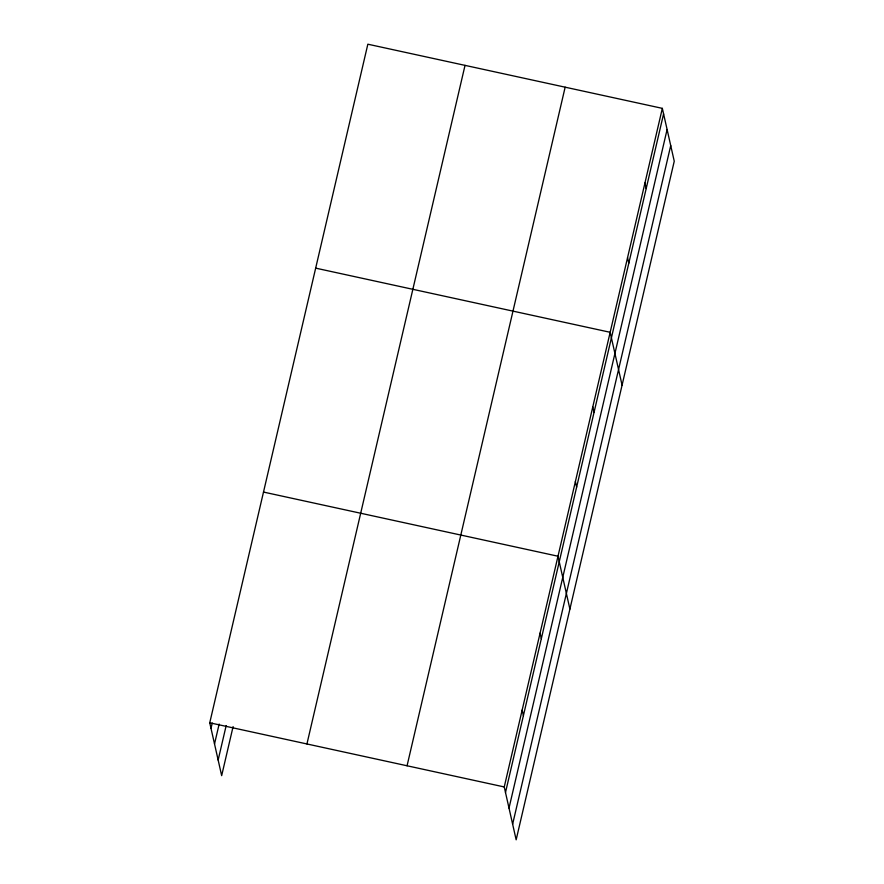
<?xml version="1.0" encoding="UTF-8"?>
<svg xmlns="http://www.w3.org/2000/svg" width="884" height="884" viewBox="0 0 884 884"><rect width="100%" height="100%" fill="white"/><g stroke="black" fill="none" stroke-linecap="round" stroke-linejoin="round"><path stroke-width="1.33" d="M233.1 726.582L221.663 775.644L209.751 722.792L367.843 44.2L662.337 108.356L674.249 161.208L516.157 839.8L504.245 786.948L662.337 108.356M211.011 728.328L212.237 723.024M214.525 743.941L219.155 724.051M218.149 760.03L226.182 725.554M306.936 743.963L465.028 65.372M407.06 765.776L565.152 87.184M505.493 792.495L663.586 113.903M509.007 808.098L667.1 129.517M512.632 824.186L670.724 145.595M315.676 268.139L610.159 332.296L622.071 385.148M263.509 492.068L557.992 556.224L569.904 609.076M209.751 722.792L504.245 786.948M644.944 182.999L646.193 188.546M627.552 257.653L628.8 263.189M592.777 406.938L594.026 412.485M575.385 481.581L576.633 487.128M540.08 633.132L541.328 638.679M522.157 710.04L523.405 715.587"/></g></svg>
